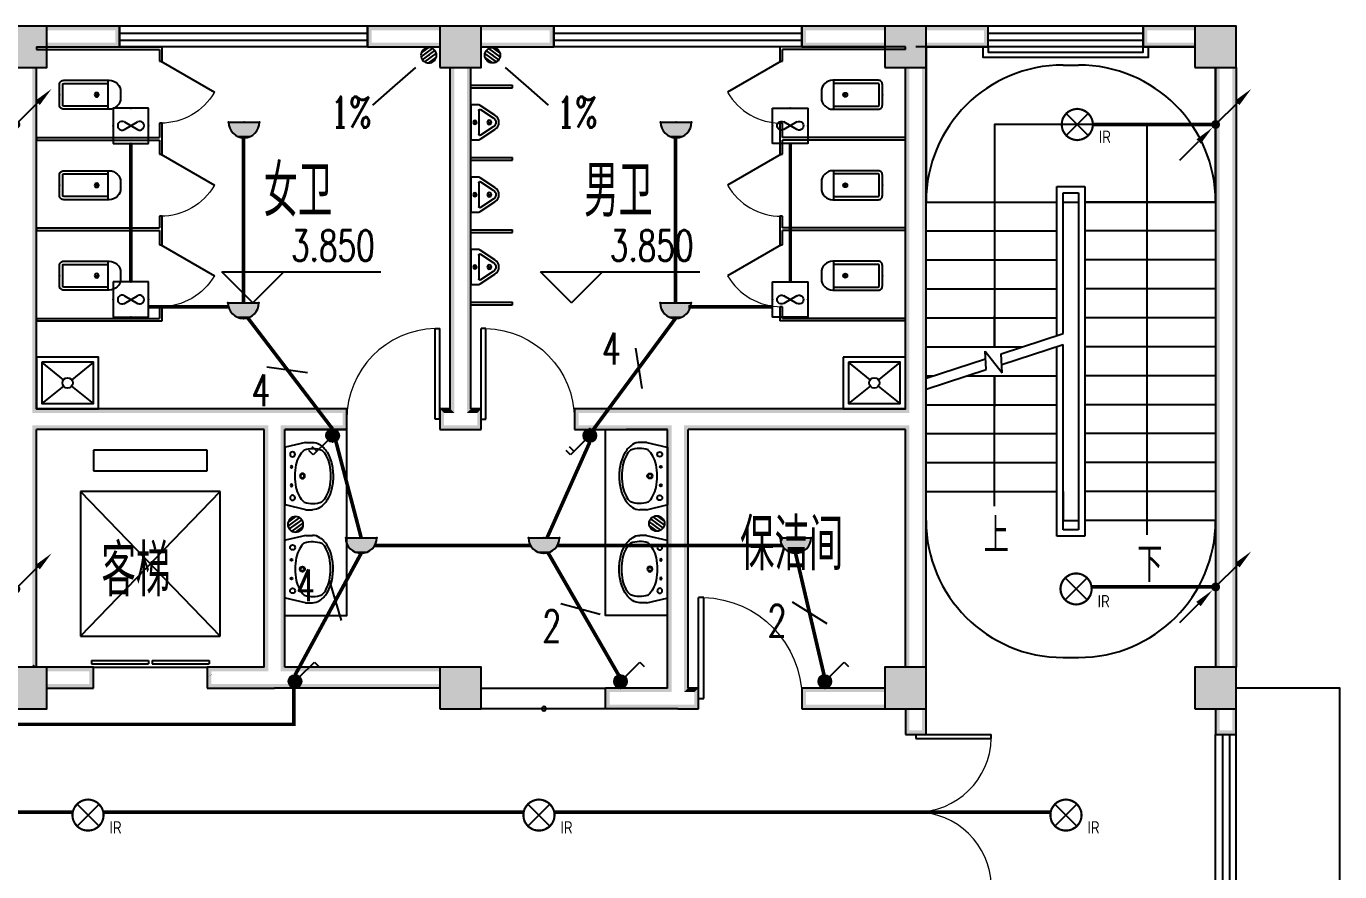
# Model space of a CAD drawing. Extents: x 6250600 to 6678662, y -692028 to -290561.
# Drawn here: x 6289912 to 6302612, y -443905 to -435728 of the extents above; entities that cross this region are included whole.
import ezdxf
from ezdxf.enums import TextEntityAlignment as Align

# ---------------------------------------------------------------- set-up
doc = ezdxf.new("R2010")
doc.units = 0
doc.header["$LTSCALE"] = 1000
doc.header["$MEASUREMENT"] = 0
doc.layers.get('0').update_dxf_attribs({"linetype": 'CONTINUOUS'})
for name, color, linetype in [('DIM-照明', 3, 'CONTINUOUS'), ('EQUIP-动力', 3, 'CONTINUOUS'), ('EQUIP-照明', 3, 'CONTINUOUS'), ('LWIRE', 4, 'CONTINUOUS'), ('PUB_HATCH', 8, 'CONTINUOUS'), ('TEL_TEXT', 7, 'CONTINUOUS'), ('WIRE-照明', 1, 'CONTINUOUS'), ('建筑底图', 251, 'CONTINUOUS'), ('排水', 221, 'CONTINUOUS')]:
    doc.layers.add(name, color=color, linetype=linetype)
doc.styles.add('_TCH_AXIS', font='COMPLEX', dxfattribs={"bigfont": 'GBCBIG'})
doc.styles.add('_TCH_DIM', font='SIMPLEX', dxfattribs={"bigfont": 'GBCBIG'})
doc.styles.add('_TEL_DIM', font='sceie.shx', dxfattribs={"width": 0.8, "height": 3.5, "bigfont": 'sceic.shx'})
doc.styles.add('schuco', font='sceie.shx', dxfattribs={"width": 0.7, "bigfont": 'sceic.shx'})
doc.styles.get("Standard").update_dxf_attribs({"font": 'GBENOR', "bigfont": 'GBCBIG'})

# ---------------------------------------------------------------- blocks, each defined once
blk = doc.blocks.new('$equip$00002530')
for p, q in [((-0.354, 0.354), (0.354, -0.354)), ((0.354, 0.354), (-0.354, -0.354))]:
    blk.add_line(p, q)
at = {"const_width": 0.0667}
blk.add_lwpolyline([(0, 0.5, -1), (0, -0.5, -1), (0, 0.5, -2.479085)], format="xyb", dxfattribs=at)
blk.add_circle((0, 0), 0.5)
for p in [(0, 0.5), (-0.5, 0), (0.5, 0), (0, -0.5)]:
    blk.add_point(p)
at = {"color": 7, "style": '_TEL_DIM', "flags": 1}
blk.add_attdef('A', text='', height=0.00002, dxfattribs=at).set_placement((0, 0), align=Align.MIDDLE_CENTER)
at = {"color": 7, "style": '_TEL_DIM'}
blk.add_attdef('$TEXT$', text='', height=0.4, dxfattribs=at).set_placement((0.887, -0.396), align=Align.MIDDLE_CENTER)
blk = doc.blocks.new('$equip$00001168')
blk.add_line((-0.5, 0), (0.5, 0))
blk.add_arc((0, 0), 0.5, 180, 0)
for p in [(-0.5, 0), (0, 0), (0.5, 0), (0, -0.5)]:
    blk.add_point(p)
for points in [[(0.433, -0.25), (-0.433, -0.25), (0.5, 0), (-0.5, 0)], [(0.25, -0.433), (-0.25, -0.433), (0.433, -0.25), (-0.433, -0.25)], [(0, -0.5), (0, -0.5), (0.25, -0.433), (-0.25, -0.433)]]:
    blk.add_solid(points)
at = {"flags": 9}
blk.add_attdef('A', (0, 0), '', height=0.00002, dxfattribs=at)
blk = doc.blocks.new('$equip$00001962')
for p, q in [((0.147, 0.356), (0.625, 0.833)), ((0.625, 0.833), (0.766, 0.692))]:
    blk.add_line(p, q)
blk.add_circle((0, 0.208), 0.208)
for p in [(-0.208, 0.208), (0, 0.417), (0, 0), (0.208, 0.208)]:
    blk.add_point(p)
for points in [[(-0.18, 0.313), (0.18, 0.313), (-0.208, 0.208), (0.208, 0.208)], [(-0.18, 0.104), (0.18, 0.104), (-0.208, 0.208), (0.208, 0.208)], [(-0.104, 0.389), (0.104, 0.389), (-0.18, 0.313), (0.18, 0.313)], [(-0.104, 0.028), (0.104, 0.028), (-0.18, 0.104), (0.18, 0.104)], [(0, 0.417), (0, 0.417), (-0.104, 0.389), (0.104, 0.389)], [(0, 0), (0, 0), (-0.104, 0.028), (0.104, 0.028)]]:
    blk.add_solid(points)
at = {"layer": 'TEL_TEXT', "style": '_TEL_DIM', "flags": 1}
blk.add_attdef('A', text='', height=0.00002, dxfattribs=at).set_placement((0, 0), align=Align.MIDDLE_CENTER)
blk = doc.blocks.new('$equip$00001963')
for p, q in [((0.147, 0.356), (0.625, 0.833)), ((0.512, 0.72), (0.653, 0.579)), ((0.625, 0.833), (0.766, 0.692))]:
    blk.add_line(p, q)
blk.add_circle((0, 0.208), 0.208)
for p in [(-0.208, 0.208), (0, 0.417), (0, 0), (0.208, 0.208)]:
    blk.add_point(p)
for points in [[(-0.18, 0.313), (0.18, 0.313), (-0.208, 0.208), (0.208, 0.208)], [(-0.18, 0.104), (0.18, 0.104), (-0.208, 0.208), (0.208, 0.208)], [(-0.104, 0.389), (0.104, 0.389), (-0.18, 0.313), (0.18, 0.313)], [(-0.104, 0.028), (0.104, 0.028), (-0.18, 0.104), (0.18, 0.104)], [(0, 0.417), (0, 0.417), (-0.104, 0.389), (0.104, 0.389)], [(0, 0), (0, 0), (-0.104, 0.028), (0.104, 0.028)]]:
    blk.add_solid(points)
at = {"layer": 'TEL_TEXT', "style": '_TEL_DIM', "flags": 1}
blk.add_attdef('A', text='', height=0.00002, dxfattribs=at).set_placement((0, 0), align=Align.MIDDLE_CENTER)
blk = doc.blocks.new('$TelecSys$00000081')
for p, q in [((0.104, 0.104), (0.104, 0.104)), ((-0.104, -0.104), (-0.104, -0.104)), ((-1.15, -1.15), (-0.55, -0.55))]:
    blk.add_line(p, q)
at = {"const_width": 0.142}
blk.add_lwpolyline([(0.071, 0, 1), (-0.071, 0, 1)], format="xyb", close=True, dxfattribs=at)
blk.add_solid([(-0.62, -0.48), (-0.48, -0.62), (-0.1, -0.1)])
at = {"width": 0.8, "flags": 9}
blk.add_attdef('A', (0, 0), '', height=0.00002, rotation=180, dxfattribs=at)
blk = doc.blocks.new('$TELECSYS$00000095')
blk.add_line((0.4, 0.4), (-0.4, -0.4))
at = {"width": 0.8}
blk.add_attdef('N', text='', height=1, dxfattribs=at).set_placement((-0.017, 1.056), align=Align.MIDDLE)
blk = doc.blocks.new('$TelecSys$00000152')
blk.add_blockref('$TELECSYS$00000095', (0, 0))
at = {"style": '_TEL_DIM', "width": 0.7}
blk.add_attdef('N', text='', height=0.875, dxfattribs=at).set_placement((-0.015, 0.924), align=Align.MIDDLE)
blk = doc.blocks.new('$TelecSys$00000079')
for p, q in [((0.7, 0.7), (0, 0)), ((0.104, 0.104), (0.104, 0.104)), ((-0.104, -0.104), (-0.104, -0.104))]:
    blk.add_line(p, q)
at = {"const_width": 0.142}
blk.add_lwpolyline([(-0.071, 0, 1), (0.071, 0, 1)], format="xyb", close=True, dxfattribs=at)
blk.add_solid([(0.63, 0.77), (0.77, 0.63), (1.15, 1.15)])
at = {"width": 0.8, "flags": 9}
blk.add_attdef('A', (0, 0), '', height=0.00002, dxfattribs=at)
blk = doc.blocks.new('_LV12')
for p, q in [((-250, -50), (-39, -219)), ((39, -219), (250, -50)), ((-250, -450), (-39, -281)), ((39, -281), (250, -450))]:
    blk.add_line(p, q)
for points in [[(300, -500), (300, 0), (-300, 0), (-300, -500)], [(250, -450), (250, -50), (-250, -50), (-250, -450)]]:
    blk.add_lwpolyline(points, close=True)
blk.add_circle((0, -250), 50)
blk = doc.blocks.new('$plan$00000344')
for p, q in [((-280, -10), (-280, 0)), ((280, 0), (280, -10)), ((-251, -189), (-251, -186)), ((-248, -183), (-250, -185))]:
    blk.add_line(p, q)
for points in [[(-280, 0), (280, 0)], [(-326, -200), (-280, -5)], [(326, -204), (280, -5)]]:
    blk.add_lwpolyline(points)
for points in [[(253, -188, 0.098208), (193, -141, 0.066287), (110, -111, 0.052428), (0, -100, 0.052428), (-110, -111, 0.066287), (-193, -141, 0.093876), (-251, -186, 0.171377)], [(-326, -200, 0.008223), (-326, -204, 0.149285)], [(-326, -266, 0.149285), (-304, -337, 0.107079), (-231, -408, 0.075625), (-131, -450, 0.062436), (-1, -467, 0.062436), (130, -452, 0.075625), (230, -410, 0.107079), (304, -339, 0.149285), (326, -268, 0.005205), (326, -266, 0.086596)], [(-250, -358, 0.091341), (-193, -401, 0.066287), (-110, -431, 0.052428), (0, -442, 0.052428), (110, -431, 0.066287), (193, -401, 0.091756), (250, -358, 0.171377)]]:
    blk.add_lwpolyline(points, format="xyb")
at = {"flags": 128}
for points in [[(-326, -204), (-326, -268)], [(326, -204), (326, -268)]]:
    blk.add_lwpolyline(points, dxfattribs=at)
for points in [[(-253, -188, 0.172546), (-250, -358, 0.726395)], [(253, -188, -0.172546), (250, -358, -0.726395)]]:
    blk.add_lwpolyline(points, format="xyb", dxfattribs=at)
for centre, radius in [((-210, -75), 24), ((-210, -75), 24), ((-210, -75), 24), ((-90, -65), 10), ((90, -65), 10), ((210, -75), 24), ((0, -170), 25)]:
    blk.add_circle(centre, radius)
at = {"lineweight": 13}
blk.add_circle((0, -170), 15, dxfattribs=at)
blk.add_arc((-250, -186), 1, 131.3224, 180)
blk = doc.blocks.new('$lvtry$00000171')
at = {"layer": '排水'}
for p, q in [((-74, 11), (-11, 74)), ((-70, -27), (27, 70)), ((-53, -53), (53, 53)), ((-27, -70), (70, 27)), ((11, -74), (74, -11))]:
    blk.add_line(p, q, dxfattribs=at)
blk.add_circle((0, 0), 75, dxfattribs=at)
blk.add_point((0, 0), dxfattribs=at)
blk = doc.blocks.new('$lvtry$00000200')
at = {"color": 0}
for p, q in [((-110, -40), (-110, -470)), ((100, -30), (-100, -30)), ((110, -470), (110, -40))]:
    blk.add_line(p, q, dxfattribs=at)
blk.add_lwpolyline([(100, 0), (-100, 0, 0.414214), (-140, -40), (-140, -480, 0.414214), (-30, -590), (30, -590, 0.414214), (140, -480), (140, -40, 0.414214)], format="xyb", close=True, dxfattribs=at)
blk.add_lwpolyline([(140, -470), (-140, -470)], dxfattribs=at)
blk.add_circle((0, -359), 20, dxfattribs=at)
for centre, start, end in [((-100, -40), 90, 180), ((100, -40), 0, 90)]:
    blk.add_arc(centre, 10, start, end, dxfattribs=at)
for p in [(0, 0), (0, -359)]:
    blk.add_point(p, dxfattribs=at)
blk = doc.blocks.new('$TCHSYS$APDOOR2D')
blk.add_line((0.5, 0), (0, 0.866))
at = {"lineweight": 13}
blk.add_arc((0.5, 0), 1, 120, 180, dxfattribs=at)
blk = doc.blocks.new('$lvtry$00000221')
at = {"color": 0}
for p, q in [((-124, -91), (-43, -216)), ((-116, -76), (116, -76)), ((43, -216), (124, -91))]:
    blk.add_line(p, q, dxfattribs=at)
blk.add_lwpolyline([(69, -231, -0.57735), (-69, -231), (-162, -88, -0.145378), (-170, -61), (-170, 0), (170, 0), (170, -61, -0.145378), (162, -88)], format="xyb", close=True, dxfattribs=at)
for centre, radius in [((0, -38), 17.7), ((0, -177), 20)]:
    blk.add_circle(centre, radius, dxfattribs=at)
for centre, radius, start, end in [((-116, -86), 10, 90, 213.0863), ((116, -86), 10, 326.9137, 90), ((0, -191), 50, 210, 330)]:
    blk.add_arc(centre, radius, start, end, dxfattribs=at)
for p in [(0, -38), (0, -177)]:
    blk.add_point(p, dxfattribs=at)
blk = doc.blocks.new('$DorLib2D$00000002')
for p, q in [((-0.5, 0), (-0.5, 0.4875)), ((-0.475, 0.4875), (-0.5, 0.4875)), ((-0.475, 0), (-0.475, 0.4875)), ((0.475, 0), (0.475, 0.4875)), ((0.475, 0.4875), (0.5, 0.4875)), ((0.5, 0), (0.5, 0.4875)), ((-0.5, 0), (-0.475, 0)), ((0.5, 0), (0.475, 0))]:
    blk.add_line(p, q)
at = {"lineweight": 13}
for centre, start, end in [((-0.4875, 0), 0, 88.53072), ((0.4875, 0), 91.46928, 180)]:
    blk.add_arc(centre, 0.4875, start, end, dxfattribs=at)
blk = doc.blocks.new('_FZH')
blk.add_lwpolyline([(-0.5, -0.5), (0.5, -0.5), (0.5, 0.5), (-0.5, 0.5)], close=True)
at = {"layer": 'PUB_HATCH'}
blk.add_solid([(-0.5, -0.5), (0.5, -0.5), (-0.5, 0.5), (0.5, 0.5)], dxfattribs=at)
blk = doc.blocks.new('$DorLib2D$00000001')
for p, q in [((0.45, 0.975), (0.5, 0.975)), ((0.45, 0), (0.45, 0.975)), ((0.5, 0), (0.5, 0.975)), ((0.5, 0), (0.45, 0))]:
    blk.add_line(p, q)
at = {"lineweight": 13}
blk.add_arc((0.475, 0), 0.975, 91.4693, 180, dxfattribs=at)
blk = doc.blocks.new('$WINLIB2D$00000001')
at = {"color": 0}
for points in [[(-0.5, 0.5), (-0.5, -0.5)], [(-0.5, 0.5), (0.5, 0.5)], [(0.5, -0.5), (0.5, 0.5)], [(0.5, 0.1667), (-0.5, 0.1667)], [(0.5, -0.1667), (-0.5, -0.1667)], [(-0.5, -0.5), (0.5, -0.5)]]:
    blk.add_lwpolyline(points, dxfattribs=at)
blk = doc.blocks.new('$TCHSYS$WIN2D')
for p, q in [((-0.5, 0.5), (0.5, 0.5)), ((-0.5, 0.5), (-0.5, -0.5)), ((0.5, 0.5), (0.5, -0.5)), ((0.5, 0.1667), (-0.5, 0.1667)), ((0.5, -0.1667), (-0.5, -0.1667)), ((-0.5, -0.5), (0.5, -0.5))]:
    blk.add_line(p, q)
blk = doc.blocks.new('$TCHSYS$LDOR22D')
for p, q in [((-0.517, 0.833), (-0.017, 0.833)), ((-0.517, 0.833), (-0.517, 0.667)), ((-0.017, 0.833), (-0.017, 0.667)), ((0.017, 0.833), (0.017, 0.667)), ((0.017, 0.833), (0.517, 0.833)), ((0.517, 0.833), (0.517, 0.667)), ((-0.517, 0.667), (-0.017, 0.667)), ((0.017, 0.667), (0.517, 0.667)), ((-0.5, 0.5), (0.5, 0.5))]:
    blk.add_line(p, q)
blk = doc.blocks.new('$equip$00002853')
for p, q in [((-0.667, 0.667), (-0.667, -0.667)), ((0.667, 0.667), (-0.667, 0.667)), ((0.667, -0.667), (0.667, 0.667)), ((-0.25, 0.144), (0.25, -0.144)), ((-0.25, -0.144), (0.25, 0.144)), ((-0.667, -0.667), (0.667, -0.667))]:
    blk.add_line(p, q)
at = {"const_width": 0.04}
blk.add_lwpolyline([(-0.667, 0.667), (-0.667, -0.667), (0.667, -0.667), (0.667, 0.667), (-0.667, 0.667), (-0.667, -0.597)], dxfattribs=at)
for centre, start, end in [((-0.333, 0), 60, 300), ((0.333, 0), 240, 120)]:
    blk.add_arc(centre, 0.167, start, end)
for p in [(0, 0.667), (-0.667, 0), (0.667, 0), (0, -0.667)]:
    blk.add_point(p)
at = {"color": 7, "style": '_TEL_DIM', "flags": 1}
for tag in ['A', 'REMARK']:
    blk.add_attdef(tag, text='', height=0.00002, dxfattribs=at).set_placement((0, 0), align=Align.MIDDLE_CENTER)

msp = doc.modelspace()

# ---------------------------------------------------------------- hatches: boundary and pattern name
at = {"layer": '建筑底图'}
for points in [[(6290111.8, -435728.5), (6289711.8, -435728.5), (6289751.8, -435768.5), (6290071.8, -435768.5)], [(6290111.8, -436128.5), (6290111.8, -435728.5), (6290071.8, -435768.5), (6290071.8, -436088.5)], [(6290111.8, -435728.5), (6290111.8, -435768.5), (6290771.8, -435768.5), (6290811.8, -435728.5)], [(6290811.8, -435928.5), (6290811.8, -435728.5), (6290771.8, -435768.5), (6290771.8, -435888.5)], [(6293911.8, -435768.5), (6293911.8, -435728.5), (6293211.8, -435728.5), (6293251.8, -435768.5)], [(6293211.8, -435728.5), (6293211.8, -435928.5), (6293251.8, -435888.5), (6293251.8, -435768.5)], [(6294311.8, -435728.5), (6293911.8, -435728.5), (6293951.8, -435768.5), (6294271.8, -435768.5)], [(6293911.8, -435728.5), (6293911.8, -436128.5), (6293951.8, -436088.5), (6293951.8, -435768.5)], [(6294311.8, -436128.5), (6294311.8, -435728.5), (6294271.8, -435768.5), (6294271.8, -436088.5)], [(6294311.8, -435728.5), (6294311.8, -435768.5), (6294971.8, -435768.5), (6295011.8, -435728.5)], [(6295011.8, -435928.5), (6295011.8, -435728.5), (6294971.8, -435768.5), (6294971.8, -435888.5)], [(6298211.8, -435768.5), (6298211.8, -435728.5), (6297411.8, -435728.5), (6297451.8, -435768.5)], [(6297411.8, -435728.5), (6297411.8, -435928.5), (6297451.8, -435888.5), (6297451.8, -435768.5)], [(6298611.8, -435728.5), (6298211.8, -435728.5), (6298251.8, -435768.5), (6298571.8, -435768.5)], [(6298211.8, -435728.5), (6298211.8, -436128.5), (6298251.8, -436088.5), (6298251.8, -435768.5)], [(6298611.8, -436128.5), (6298611.8, -435728.5), (6298571.8, -435768.5), (6298571.8, -436088.5)], [(6298611.8, -435728.5), (6298611.8, -435768.5), (6299171.8, -435768.5), (6299211.8, -435728.5)], [(6299211.8, -435928.5), (6299211.8, -435728.5), (6299171.8, -435768.5), (6299171.8, -435888.5)], [(6301211.8, -435768.5), (6301211.8, -435728.5), (6300711.8, -435728.5), (6300751.8, -435768.5)], [(6300711.8, -435728.5), (6300711.8, -435928.5), (6300751.8, -435888.5), (6300751.8, -435768.5)], [(6301611.8, -435728.5), (6301211.8, -435728.5), (6301251.8, -435768.5), (6301571.8, -435768.5)], [(6301211.8, -435728.5), (6301211.8, -436128.5), (6301251.8, -436088.5), (6301251.8, -435768.5)], [(6301611.8, -436128.5), (6301611.8, -435728.5), (6301571.8, -435768.5), (6301571.8, -436088.5)], [(6290111.8, -435888.5), (6290111.8, -435928.5), (6290811.8, -435928.5), (6290771.8, -435888.5)], [(6293911.8, -435928.5), (6293911.8, -435888.5), (6293251.8, -435888.5), (6293211.8, -435928.5)], [(6294311.8, -435888.5), (6294311.8, -435928.5), (6295011.8, -435928.5), (6294971.8, -435888.5)], [(6298211.8, -435928.5), (6298211.8, -435888.5), (6297451.8, -435888.5), (6297411.8, -435928.5)], [(6298611.8, -435888.5), (6298611.8, -435928.5), (6299211.8, -435928.5), (6299171.8, -435888.5)], [(6301211.8, -435928.5), (6301211.8, -435888.5), (6300751.8, -435888.5), (6300711.8, -435928.5)], [(6289711.8, -436128.5), (6290111.8, -436128.5), (6290071.8, -436088.5), (6289751.8, -436088.5)], [(6293911.8, -436128.5), (6294311.8, -436128.5), (6294271.8, -436088.5), (6293951.8, -436088.5)], [(6298211.8, -436128.5), (6298611.8, -436128.5), (6298571.8, -436088.5), (6298251.8, -436088.5)], [(6301211.8, -436128.5), (6301611.8, -436128.5), (6301571.8, -436088.5), (6301251.8, -436088.5)], [(6290011.8, -436128.5), (6289971.8, -436128.5), (6289971.8, -439468.5), (6290011.8, -439428.5)], [(6294051.8, -436128.5), (6294011.8, -436128.5), (6294011.8, -439428.5), (6294051.8, -439468.5)], [(6294211.8, -436128.5), (6294171.8, -436128.5), (6294171.8, -439468.5), (6294211.8, -439428.5)], [(6298451.8, -436128.5), (6298411.8, -436128.5), (6298411.8, -439428.5), (6298451.8, -439468.5)], [(6298611.8, -436128.5), (6298571.8, -436128.5), (6298571.8, -439528.5), (6298611.8, -439528.5)], [(6301411.8, -441928.5), (6301451.8, -441928.5), (6301451.8, -436128.5), (6301411.8, -436128.5)], [(6301571.8, -441928.5), (6301611.8, -441928.5), (6301611.8, -436128.5), (6301571.8, -436128.5)], [(6292011.8, -439428.5), (6290011.8, -439428.5), (6289971.8, -439468.5), (6292011.8, -439468.5)], [(6292311.8, -439428.5), (6292011.8, -439428.5), (6292011.8, -439468.5), (6292311.8, -439468.5)], [(6293011.8, -439428.5), (6292311.8, -439428.5), (6292311.8, -439468.5), (6292971.8, -439468.5)], [(6293011.8, -439628.5), (6293011.8, -439428.5), (6292971.8, -439468.5), (6292971.8, -439588.5)], [(6294011.8, -439428.5), (6293911.8, -439428.5), (6293951.8, -439468.5), (6294051.8, -439468.5)], [(6293911.8, -439428.5), (6293911.8, -439628.5), (6293951.8, -439588.5), (6293951.8, -439468.5)], [(6294311.8, -439428.5), (6294211.8, -439428.5), (6294171.8, -439468.5), (6294271.8, -439468.5)], [(6294311.8, -439628.5), (6294311.8, -439428.5), (6294271.8, -439468.5), (6294271.8, -439588.5)], [(6295711.8, -439428.5), (6295211.8, -439428.5), (6295251.8, -439468.5), (6295711.8, -439468.5)], [(6295211.8, -439428.5), (6295211.8, -439628.5), (6295251.8, -439588.5), (6295251.8, -439468.5)], [(6296211.8, -439428.5), (6295711.8, -439428.5), (6295711.8, -439468.5), (6296211.8, -439468.5)], [(6298411.8, -439428.5), (6296211.8, -439428.5), (6296211.8, -439468.5), (6298451.8, -439468.5)], [(6298571.8, -441928.5), (6298611.8, -441928.5), (6298611.8, -439528.5), (6298571.8, -439528.5)], [(6292011.8, -439628.5), (6290011.8, -439628.5), (6289971.8, -439588.5), (6292011.8, -439588.5)], [(6289971.8, -441928.5), (6290011.8, -441928.5), (6290011.8, -439628.5), (6289971.8, -439588.5)], [(6292211.8, -439628.5), (6292011.8, -439628.5), (6292011.8, -439588.5), (6292251.8, -439588.5)], [(6292211.8, -441928.5), (6292211.8, -439628.5), (6292251.8, -439588.5), (6292251.8, -441968.5)], [(6292411.8, -441928.5), (6292411.8, -439628.5), (6292371.8, -439588.5), (6292371.8, -441968.5)], [(6292411.8, -439628.5), (6293011.8, -439628.5), (6292971.8, -439588.5), (6292371.8, -439588.5)], [(6293911.8, -439628.5), (6294111.8, -439628.5), (6294111.8, -439588.5), (6293951.8, -439588.5)], [(6294111.8, -439628.5), (6294311.8, -439628.5), (6294271.8, -439588.5), (6294111.8, -439588.5)], [(6295211.8, -439628.5), (6295711.8, -439628.5), (6295711.8, -439588.5), (6295251.8, -439588.5)], [(6296111.8, -439628.5), (6295711.8, -439628.5), (6295711.8, -439588.5), (6296151.8, -439588.5)], [(6296111.8, -442128.5), (6296111.8, -439628.5), (6296151.8, -439588.5), (6296151.8, -442168.5)], [(6296311.8, -442128.5), (6296311.8, -439628.5), (6296271.8, -439588.5), (6296271.8, -442168.5)], [(6298411.8, -439628.5), (6296311.8, -439628.5), (6296271.8, -439588.5), (6298451.8, -439588.5)], [(6298411.8, -441928.5), (6298451.8, -441928.5), (6298451.8, -439588.5), (6298411.8, -439628.5)], [(6290111.8, -441928.5), (6289711.8, -441928.5), (6289751.8, -441968.5), (6290071.8, -441968.5)], [(6289955.2, -441928.5), (6290011.8, -441928.5), (6289983.5, -441900.2)], [(6290111.8, -442328.5), (6290111.8, -441928.5), (6290071.8, -441968.5), (6290071.8, -442288.5)], [(6290111.8, -441928.5), (6290111.8, -441968.5), (6290521.8, -441968.5), (6290561.8, -441928.5)], [(6290561.8, -442128.5), (6290561.8, -441928.5), (6290521.8, -441968.5), (6290521.8, -442088.5)], [(6292211.8, -441928.5), (6291661.8, -441928.5), (6291701.8, -441968.5), (6292251.8, -441968.5)], [(6291661.8, -441928.5), (6291661.8, -442128.5), (6291701.8, -442088.5), (6291701.8, -441968.5)], [(6293911.8, -441968.5), (6293911.8, -441928.5), (6292411.8, -441928.5), (6292371.8, -441968.5)], [(6294311.8, -441928.5), (6293911.8, -441928.5), (6293951.8, -441968.5), (6294271.8, -441968.5)], [(6293911.8, -441928.5), (6293911.8, -442328.5), (6293951.8, -442288.5), (6293951.8, -441968.5)], [(6294311.8, -442328.5), (6294311.8, -441928.5), (6294271.8, -441968.5), (6294271.8, -442288.5)], [(6298611.8, -441928.5), (6298211.8, -441928.5), (6298251.8, -441968.5), (6298571.8, -441968.5)], [(6298211.8, -441928.5), (6298211.8, -442328.5), (6298251.8, -442288.5), (6298251.8, -441968.5)], [(6298611.8, -442328.5), (6298611.8, -441928.5), (6298571.8, -441968.5), (6298571.8, -442288.5)], [(6301611.8, -441928.5), (6301211.8, -441928.5), (6301251.8, -441968.5), (6301571.8, -441968.5)], [(6301211.8, -441928.5), (6301211.8, -442328.5), (6301251.8, -442288.5), (6301251.8, -441968.5)], [(6301611.8, -442328.5), (6301611.8, -441928.5), (6301571.8, -441968.5), (6301571.8, -442288.5)], [(6290111.8, -442088.5), (6290111.8, -442128.5), (6290561.8, -442128.5), (6290521.8, -442088.5)], [(6291661.8, -442128.5), (6292311.8, -442128.5), (6292311.8, -442088.5), (6291701.8, -442088.5)], [(6293911.8, -442128.5), (6293911.8, -442088.5), (6292311.8, -442088.5), (6292311.8, -442128.5)], [(6296111.8, -442128.5), (6295511.8, -442128.5), (6295511.8, -442168.5), (6296151.8, -442168.5)], [(6295511.8, -442328.5), (6295511.8, -442128.5), (6295551.8, -442128.5), (6295551.8, -442328.5)], [(6296411.8, -442128.5), (6296311.8, -442128.5), (6296271.8, -442168.5), (6296371.8, -442168.5)], [(6296411.8, -442328.5), (6296411.8, -442128.5), (6296371.8, -442168.5), (6296371.8, -442288.5)], [(6298211.8, -442168.5), (6298211.8, -442128.5), (6297411.8, -442128.5), (6297451.8, -442168.5)], [(6297411.8, -442128.5), (6297411.8, -442328.5), (6297451.8, -442288.5), (6297451.8, -442168.5)], [(6289711.8, -442328.5), (6290111.8, -442328.5), (6290071.8, -442288.5), (6289751.8, -442288.5)], [(6293911.8, -442328.5), (6294311.8, -442328.5), (6294271.8, -442288.5), (6293951.8, -442288.5)], [(6296211.8, -442328.5), (6295511.8, -442328.5), (6295511.8, -442288.5), (6296211.8, -442288.5)], [(6296211.8, -442328.5), (6296411.8, -442328.5), (6296371.8, -442288.5), (6296211.8, -442288.5)], [(6298211.8, -442328.5), (6298211.8, -442288.5), (6297451.8, -442288.5), (6297411.8, -442328.5)], [(6298211.8, -442328.5), (6298611.8, -442328.5), (6298571.8, -442288.5), (6298251.8, -442288.5)], [(6298451.8, -442328.5), (6298411.8, -442328.5), (6298411.8, -442578.5), (6298451.8, -442538.5)], [(6298611.8, -442328.5), (6298571.8, -442328.5), (6298571.8, -442538.5), (6298611.8, -442578.5)], [(6301211.8, -442328.5), (6301611.8, -442328.5), (6301571.8, -442288.5), (6301251.8, -442288.5)], [(6301451.8, -442328.5), (6301411.8, -442328.5), (6301411.8, -442578.5), (6301451.8, -442538.5)], [(6301611.8, -442328.5), (6301571.8, -442328.5), (6301571.8, -442538.5), (6301611.8, -442578.5)], [(6298411.8, -442578.5), (6298611.8, -442578.5), (6298571.8, -442538.5), (6298451.8, -442538.5)], [(6301411.8, -442578.5), (6301611.8, -442578.5), (6301571.8, -442538.5), (6301451.8, -442538.5)]]:
    msp.add_hatch(color=256, dxfattribs=at).paths.add_polyline_path(points)

# ---------------------------------------------------------------- linework, layer by layer
at = {"layer": 'WIRE-照明', "color": 1, "const_width": 35}
for points in [[(6301411.8, -436678.5), (6300224, -436678.5)], [(6290924.2, -438201.4), (6290924.2, -436861)], [(6292011.8, -436803.5), (6292011.8, -438403.5)], [(6296189.7, -436803.5), (6296189.7, -438403.5)], [(6297299.4, -438201.4), (6297299.4, -436861)], [(6291866.6, -438441), (6291094.9, -438441)], [(6292052.6, -438547.8), (6292049.3, -438543.4)], [(6292873.4, -439623.5), (6292052.6, -438547.8)], [(6296312.1, -438441), (6297128.7, -438441)], [(6295392.5, -439631.9), (6296189.7, -438553.5)], [(6293150.2, -440675.3), (6292904.7, -439740.2)], [(6294947.7, -440675.3), (6295361.3, -439748.5)], [(6292510.4, -442003.5), (6293150.2, -440825.3)], [(6294786.6, -440750.3), (6293280.1, -440750.3)], [(6294956.7, -440819.9), (6294954, -440815.3)], [(6295640.4, -442005.7), (6294956.7, -440819.9)], [(6297220.4, -440750.3), (6295046.4, -440750.3)], [(6297625.8, -442003.9), (6297350.3, -440825.3)], [(6300211.7, -441151), (6301440.4, -441151)], [(6291691.6, -442007.6), (6291690.6, -442005.7)], [(6295641.5, -442007.6), (6295640.4, -442005.7)], [(6297633, -442034.7), (6297625.8, -442003.9)], [(6286301.8, -443328.5), (6290361.8, -443328.5)], [(6290661.8, -443328.5), (6294721.8, -443328.5)], [(6295021.8, -443328.5), (6299811.9, -443328.5)]]:
    msp.add_lwpolyline(points, dxfattribs=at)
at = {"layer": 'WIRE-照明', "const_width": 35}
msp.add_lwpolyline([(6284440.1, -440899.5), (6284440.1, -442479.7), (6292499.6, -442479.7), (6292499.6, -442127.6)], dxfattribs=at)
at = {"layer": '建筑底图'}
for p, q in [((6290811.8, -435728.5), (6290111.8, -435728.5)), ((6290811.8, -435928.5), (6290811.8, -435728.5)), ((6293911.8, -435728.5), (6293211.8, -435728.5)), ((6293211.8, -435728.5), (6293211.8, -435928.5)), ((6295011.8, -435728.5), (6294311.8, -435728.5)), ((6295011.8, -435928.5), (6295011.8, -435728.5)), ((6298211.8, -435728.5), (6297411.8, -435728.5)), ((6297411.8, -435728.5), (6297411.8, -435928.5)), ((6299211.8, -435728.5), (6298611.8, -435728.5)), ((6299211.8, -435928.5), (6299211.8, -435728.5)), ((6301211.8, -435728.5), (6300711.8, -435728.5)), ((6300711.8, -435728.5), (6300711.8, -435928.5)), ((6290011.8, -435928.5), (6290011.8, -435953.5)), ((6290011.8, -435928.5), (6291224.3, -435928.5)), ((6290011.8, -435953.5), (6291199.3, -435953.5)), ((6290111.8, -435928.5), (6290811.8, -435928.5)), ((6291199.3, -435953.5), (6291199.3, -436066)), ((6291224.3, -436066), (6291224.3, -435928.5)), ((6293211.8, -435928.5), (6293911.8, -435928.5)), ((6294311.8, -435928.5), (6295011.8, -435928.5)), ((6298411.8, -435928.5), (6297199.3, -435928.5)), ((6297199.3, -435928.5), (6297199.3, -436066)), ((6298411.8, -435953.5), (6297224.3, -435953.5)), ((6297224.3, -436066), (6297224.3, -435953.5)), ((6297411.8, -435928.5), (6298211.8, -435928.5)), ((6298411.8, -435953.5), (6298411.8, -435928.5)), ((6301211.8, -435928.5), (6298511.8, -435928.5)), ((6298611.8, -435928.5), (6299211.8, -435928.5)), ((6301211.8, -435928.5), (6298611.8, -435928.5)), ((6298611.8, -435928.5), (6298611.8, -437428.5)), ((6300711.8, -435928.5), (6301211.8, -435928.5)), ((6291199.3, -436066), (6291224.3, -436066)), ((6297199.3, -436066), (6297224.3, -436066)), ((6299936.8, -436103.4), (6300086.8, -436103.4)), ((6290011.8, -439428.5), (6290011.8, -436128.5)), ((6294011.8, -439428.5), (6294011.8, -436128.5)), ((6294211.8, -439428.5), (6294211.8, -436128.5)), ((6298411.8, -439428.5), (6298411.8, -436128.5)), ((6298611.8, -439528.5), (6298611.8, -436128.5)), ((6301411.8, -437328.5), (6301411.8, -436128.5)), ((6301411.8, -436128.5), (6301411.8, -441928.5)), ((6301411.8, -437428.5), (6301411.8, -436128.5)), ((6301611.8, -436128.5), (6301611.8, -441928.5)), ((6294011.8, -436322.8), (6294011.8, -436297.8)), ((6294211.8, -436297.8), (6294611.8, -436297.8)), ((6294211.8, -436322.8), (6294611.8, -436322.8)), ((6294611.8, -436322.8), (6294611.8, -436297.8)), ((6291199.3, -436666), (6291199.3, -436803.5)), ((6291224.3, -436666), (6291199.3, -436666)), ((6291224.3, -436816), (6291224.3, -436666)), ((6297199.3, -436666), (6297199.3, -436816)), ((6297224.3, -436666), (6297199.3, -436666)), ((6297224.3, -436803.5), (6297224.3, -436666)), ((6290011.8, -436803.5), (6290011.8, -436828.5)), ((6290011.8, -436803.5), (6291199.3, -436803.5)), ((6290011.8, -436828.5), (6291199.3, -436828.5)), ((6291199.3, -436828.5), (6291199.3, -436966)), ((6291224.3, -436966), (6291224.3, -436816)), ((6297199.3, -436816), (6297199.3, -436966)), ((6298411.8, -436803.5), (6297224.3, -436803.5)), ((6297224.3, -436966), (6297224.3, -436828.5)), ((6298411.8, -436828.5), (6297224.3, -436828.5)), ((6298411.8, -436828.5), (6298411.8, -436803.5)), ((6291199.3, -436966), (6291224.3, -436966)), ((6294011.8, -437022.3), (6294011.8, -436997.3)), ((6294211.8, -436997.3), (6294611.8, -436997.3)), ((6294611.8, -437022.3), (6294611.8, -436997.3)), ((6297199.3, -436966), (6297224.3, -436966)), ((6294211.8, -437022.3), (6294611.8, -437022.3)), ((6299876.8, -438719.5), (6299876.8, -437278.5)), ((6299876.8, -437278.5), (6300146.8, -437278.5)), ((6299936.8, -438700), (6299936.8, -437338.5)), ((6299936.8, -437338.5), (6300086.8, -437338.5)), ((6300086.8, -437338.5), (6300086.8, -440598.5)), ((6300146.8, -437278.5), (6300146.8, -440658.5)), ((6298611.8, -439131.8), (6298611.8, -437428.5)), ((6298611.8, -437428.5), (6299876.8, -437428.5)), ((6298611.8, -437428.5), (6299876.8, -437428.5)), ((6299936.8, -438700), (6299936.8, -437428.5)), ((6299936.8, -437428.5), (6300086.8, -437428.5)), ((6300086.8, -437428.5), (6300086.8, -440508.5)), ((6301411.8, -437428.5), (6300146.8, -437428.5)), ((6300146.8, -437428.5), (6301411.8, -437428.5)), ((6301411.8, -437428.5), (6301411.8, -440508.5)), ((6291199.3, -437566), (6291199.3, -437678.5)), ((6291224.3, -437566), (6291199.3, -437566)), ((6291224.3, -437691), (6291224.3, -437566)), ((6297199.3, -437566), (6297199.3, -437691)), ((6297224.3, -437566), (6297199.3, -437566)), ((6297224.3, -437678.5), (6297224.3, -437566)), ((6290011.8, -437678.5), (6290011.8, -437703.5)), ((6290011.8, -437678.5), (6291199.3, -437678.5)), ((6290011.8, -437703.5), (6291199.3, -437703.5)), ((6291199.3, -437703.5), (6291199.3, -437841)), ((6291224.3, -437841), (6291224.3, -437691)), ((6294011.8, -437721.8), (6294011.8, -437696.8)), ((6294211.8, -437696.8), (6294611.8, -437696.8)), ((6294211.8, -437721.8), (6294611.8, -437721.8)), ((6294611.8, -437721.8), (6294611.8, -437696.8)), ((6297199.3, -437691), (6297199.3, -437841)), ((6298411.8, -437678.5), (6297224.3, -437678.5)), ((6297224.3, -437841), (6297224.3, -437703.5)), ((6298411.8, -437703.5), (6297224.3, -437703.5)), ((6298411.8, -437703.5), (6298411.8, -437678.5)), ((6298611.8, -437708.5), (6299876.8, -437708.5)), ((6301411.8, -437708.5), (6300146.8, -437708.5)), ((6291199.3, -437841), (6291224.3, -437841)), ((6297199.3, -437841), (6297224.3, -437841)), ((6298611.8, -437988.5), (6299876.8, -437988.5)), ((6301411.8, -437988.5), (6300146.8, -437988.5)), ((6292101.3, -438403.7), (6291801.3, -438103.7)), ((6291801.3, -438103.7), (6293341.6, -438103.7)), ((6292101.3, -438403.7), (6292401.3, -438103.7)), ((6295183.3, -438403.7), (6294883.3, -438103.7)), ((6294883.3, -438103.7), (6296423.5, -438103.7)), ((6295183.3, -438403.7), (6295483.3, -438103.7)), ((6298611.8, -438268.5), (6299876.8, -438268.5)), ((6301411.8, -438268.5), (6300146.8, -438268.5)), ((6294011.8, -438421.3), (6294011.8, -438396.3)), ((6294211.8, -438396.3), (6294611.8, -438396.3)), ((6294611.8, -438421.3), (6294611.8, -438396.3)), ((6291199.3, -438441), (6291199.3, -438553.5)), ((6291224.3, -438441), (6291199.3, -438441)), ((6291224.3, -438578.5), (6291224.3, -438441)), ((6294211.8, -438421.3), (6294611.8, -438421.3)), ((6297199.3, -438441), (6297199.3, -438578.5)), ((6297224.3, -438441), (6297199.3, -438441)), ((6297224.3, -438553.5), (6297224.3, -438441)), ((6290011.8, -438553.5), (6290011.8, -438578.5)), ((6290011.8, -438553.5), (6291199.3, -438553.5)), ((6290011.8, -438578.5), (6291224.3, -438578.5)), ((6298411.8, -438578.5), (6297199.3, -438578.5)), ((6298411.8, -438553.5), (6297224.3, -438553.5)), ((6298411.8, -438578.5), (6298411.8, -438553.5)), ((6298611.8, -438548.5), (6299876.8, -438548.5)), ((6301411.8, -438548.5), (6300146.8, -438548.5)), ((6299338, -438895.1), (6299936.8, -438700)), ((6298611.8, -438828.5), (6299542.5, -438828.5)), ((6299191.6, -439048), (6299182.1, -438869.8)), ((6299182.1, -438869.8), (6299347.9, -439081.6)), ((6299347.9, -439081.6), (6299338, -438895.1)), ((6299343.5, -438998.5), (6299936.8, -438805.1)), ((6299865.2, -438828.5), (6299876.8, -438828.5)), ((6299876.8, -440658.5), (6299876.8, -438824.7)), ((6299936.8, -440228.5), (6299936.8, -438805.1)), ((6299936.8, -440598.5), (6299936.8, -438805.1)), ((6301411.8, -438828.5), (6300146.8, -438828.5)), ((6298611.8, -439131.8), (6299186.1, -438944.6)), ((6298611.8, -439237), (6299191.6, -439048)), ((6298611.8, -439108.5), (6298683.3, -439108.5)), ((6299006.1, -439108.5), (6299876.8, -439108.5)), ((6301411.8, -439108.5), (6300146.8, -439108.5)), ((6298611.8, -440228.5), (6298611.8, -439237)), ((6298611.8, -439388.5), (6299876.8, -439388.5)), ((6301411.8, -439388.5), (6300146.8, -439388.5)), ((6292011.8, -439428.5), (6290011.8, -439428.5)), ((6292311.8, -439428.5), (6292011.8, -439428.5)), ((6293011.8, -439428.5), (6292311.8, -439428.5)), ((6293011.8, -439628.5), (6293011.8, -439428.5)), ((6294011.8, -439428.5), (6293911.8, -439428.5)), ((6293911.8, -439428.5), (6293911.8, -439628.5)), ((6294311.8, -439428.5), (6294211.8, -439428.5)), ((6294311.8, -439628.5), (6294311.8, -439428.5)), ((6295711.8, -439428.5), (6295211.8, -439428.5)), ((6295211.8, -439428.5), (6295211.8, -439628.5)), ((6296211.8, -439428.5), (6295711.8, -439428.5)), ((6298411.8, -439428.5), (6296211.8, -439428.5)), ((6298611.8, -441928.5), (6298611.8, -439528.5)), ((6292011.8, -439628.5), (6290011.8, -439628.5)), ((6290011.8, -441928.5), (6290011.8, -439628.5)), ((6292211.8, -439628.5), (6292011.8, -439628.5)), ((6292211.8, -441928.5), (6292211.8, -439628.5)), ((6292411.8, -441928.5), (6292411.8, -439628.5)), ((6292411.8, -439628.5), (6293011.8, -439628.5)), ((6293911.8, -439628.5), (6294111.8, -439628.5)), ((6294111.8, -439628.5), (6294311.8, -439628.5)), ((6295211.8, -439628.5), (6295711.8, -439628.5)), ((6296111.8, -439628.5), (6295711.8, -439628.5)), ((6296111.8, -442128.5), (6296111.8, -439628.5)), ((6296311.8, -442128.5), (6296311.8, -439628.5)), ((6298411.8, -439628.5), (6296311.8, -439628.5)), ((6298411.8, -441928.5), (6298411.8, -439628.5)), ((6298611.8, -439668.5), (6299876.8, -439668.5)), ((6301411.8, -439668.5), (6300146.8, -439668.5)), ((6291661.8, -439828.5), (6290561.8, -439828.5)), ((6290561.8, -439828.5), (6290561.8, -440028.5)), ((6291661.8, -440028.5), (6291661.8, -439828.5)), ((6290561.8, -440028.5), (6291661.8, -440028.5)), ((6298611.8, -439948.5), (6299876.8, -439948.5)), ((6301411.8, -439948.5), (6300146.8, -439948.5)), ((6290436.8, -441628.5), (6291786.8, -440228.5)), ((6290436.8, -440228.5), (6291786.8, -441628.5)), ((6291786.8, -440228.5), (6290436.8, -440228.5)), ((6290436.8, -440228.5), (6290436.8, -441628.5)), ((6291786.8, -441628.5), (6291786.8, -440228.5)), ((6298611.8, -440228.5), (6299876.8, -440228.5)), ((6299936.8, -440228.5), (6299936.8, -440508.5)), ((6301411.8, -440228.5), (6300146.8, -440228.5)), ((6299936.8, -440508.5), (6300086.8, -440508.5)), ((6301411.8, -440508.5), (6300146.8, -440508.5)), ((6300146.8, -440658.5), (6299876.8, -440658.5)), ((6300086.8, -440598.5), (6299936.8, -440598.5)), ((6290436.8, -441628.5), (6291786.8, -441628.5)), ((6290561.8, -441928.5), (6290111.8, -441928.5)), ((6290561.8, -442128.5), (6290561.8, -441928.5)), ((6292211.8, -441928.5), (6291661.8, -441928.5)), ((6291661.8, -441928.5), (6291661.8, -442128.5)), ((6293911.8, -441928.5), (6292411.8, -441928.5)), ((6299936.8, -441833.5), (6300086.8, -441833.5)), ((6290111.8, -442128.5), (6290561.8, -442128.5)), ((6291661.8, -442128.5), (6292311.8, -442128.5)), ((6293911.8, -442128.5), (6292311.8, -442128.5)), ((6294311.8, -442128.5), (6295511.8, -442128.5)), ((6296111.8, -442128.5), (6295511.8, -442128.5)), ((6295511.8, -442328.5), (6295511.8, -442128.5)), ((6296411.8, -442128.5), (6296311.8, -442128.5)), ((6296411.8, -442328.5), (6296411.8, -442128.5)), ((6298211.8, -442128.5), (6297411.8, -442128.5)), ((6297411.8, -442128.5), (6297411.8, -442328.5)), ((6295511.8, -442328.5), (6294311.8, -442328.5)), ((6296211.8, -442328.5), (6295511.8, -442328.5)), ((6296211.8, -442328.5), (6296411.8, -442328.5)), ((6297411.8, -442328.5), (6298211.8, -442328.5)), ((6298411.8, -442328.5), (6298411.8, -442578.5)), ((6298611.8, -442578.5), (6298611.8, -442328.5)), ((6301411.8, -442328.5), (6301411.8, -442578.5)), ((6301611.8, -442578.5), (6301611.8, -442328.5)), ((6298411.8, -442578.5), (6298611.8, -442578.5)), ((6301411.8, -442578.5), (6301611.8, -442578.5))]:
    msp.add_line(p, q, dxfattribs=at)
for points in [[(6299161.8, -435928.5), (6299161.8, -436028.5), (6300761.8, -436028.5), (6300761.8, -435928.5)], [(6299211.8, -435928.5), (6299211.8, -435978.5), (6300711.8, -435978.5), (6300711.8, -435928.5)], [(6293263.5, -436490.5), (6293452.7, -436325.5), (6293678.9, -436128.4)], [(6294960.1, -436490.5), (6294770.8, -436325.5), (6294544.7, -436128.4)], [(6300749.3, -440648.5), (6300749.3, -436678.5), (6299274.3, -436678.5), (6299274.3, -438828.5), (6299274.3, -438528.5)], [(6299274.3, -440368.5), (6299274.3, -439108.5), (6299274.3, -439408.5)], [(6292411.8, -441428.5), (6293011.8, -441428.5), (6293011.8, -439628.5), (6292411.8, -439628.5)], [(6296111.8, -441428.5), (6295511.8, -441428.5), (6295511.8, -439628.5), (6296111.8, -439628.5)], [(6301611.8, -444528.5), (6302611.8, -444528.5), (6302611.8, -442128.5), (6301611.8, -442128.5)]]:
    msp.add_lwpolyline(points, dxfattribs=at)
msp.add_lwpolyline([(6294909.7, -442310.2, 1), (6294926, -442346.7, 1)], format="xyb", close=True, dxfattribs=at)
for centre, start, end in [((6299936.8, -437428.5), 90, 180), ((6300086.8, -437428.5), 360, 90), ((6299936.8, -440508.5), 180, 270), ((6300086.8, -440508.5), 270, 0)]:
    msp.add_arc(centre, 1325, start, end, dxfattribs=at)

# ---------------------------------------------------------------- block references
at = {"layer": 'DIM-照明', "color": 1}
ref = msp.add_blockref('$TelecSys$00000152', (6295833, -439036), dxfattribs=dict(at, xscale=349.9999999999999, yscale=349.9999999999999, zscale=349.9999999999999, rotation=53.52925649090592))
ref.add_attrib('N', '4', dxfattribs={"layer": '0', "color": 7, "height": 306.2, "style": '_TCH_DIM', "width": 0.7}).set_placement((6295569.9, -438848.1), align=Align.MIDDLE)
ref = msp.add_blockref('$TelecSys$00000152', (6292435.3, -439049.3), dxfattribs=dict(at, xscale=350.0000000000001, yscale=350.0000000000001, zscale=350.0000000000001, rotation=127.3440350571532))
ref.add_attrib('N', '4', dxfattribs={"layer": '0', "color": 7, "height": 306.2, "style": '_TCH_DIM', "width": 0.7}).set_placement((6292181.6, -439249.7), align=Align.MIDDLE)
ref = msp.add_blockref('$TelecSys$00000152', (6292900, -441286.1), dxfattribs=dict(at, xscale=350, yscale=350, zscale=350, rotation=61.4961307004676))
ref.add_attrib('N', '4', dxfattribs={"layer": '0', "color": 7, "height": 306.3, "style": '_TCH_DIM', "width": 0.7}).set_placement((6292613.3, -441136.6), align=Align.MIDDLE)
ref = msp.add_blockref('$TelecSys$00000152', (6295270.2, -441363.6), dxfattribs=dict(at, xscale=350, yscale=350, zscale=350, rotation=119.9673656840137))
ref.add_attrib('N', '2', dxfattribs={"layer": '0', "color": 7, "height": 306.3, "style": '_TCH_DIM', "width": 0.7}).set_placement((6294992.8, -441529.7), align=Align.MIDDLE)
ref = msp.add_blockref('$TelecSys$00000152', (6297484.5, -441399.4), dxfattribs=dict(at, xscale=350, yscale=350, zscale=350, rotation=103.1560203973022))
ref.add_attrib('N', '2', dxfattribs={"layer": '0', "color": 7, "height": 306.2, "style": '_TCH_DIM', "width": 0.7}).set_placement((6297170.9, -441478.2), align=Align.MIDDLE)
at = {"layer": 'EQUIP-动力', "color": 1, "yscale": 256, "zscale": 256}
for p, xscale in [((6290924.2, -436690.3), 256), ((6297299.4, -436690.3), -256), ((6290924.2, -438372.1), 256), ((6297299.4, -438372.1), -256)]:
    msp.add_blockref('$equip$00002853', p, dxfattribs=dict(at, xscale=xscale))
at = {"layer": 'EQUIP-照明', "color": 1, "xscale": 300, "yscale": 300, "zscale": 300}
for p in [(6300074, -436678.5), (6300063, -441170.5), (6290508.9, -443357.8), (6294868.9, -443357.8), (6299964.6, -443357.8)]:
    msp.add_blockref('$equip$00002530', p, dxfattribs=at).add_auto_attribs({'$TEXT$': 'IR'})
for name, p in [('$equip$00001168', (6292017.2, -436655.9)), ('$equip$00001168', (6296195.1, -436655.9)), ('$equip$00001168', (6292011.8, -438403.5)), ('$equip$00001168', (6296189.7, -438403.5)), ('$equip$00001168', (6293150.2, -440675.3)), ('$equip$00001168', (6294916.5, -440675.3)), ('$equip$00001168', (6297350.3, -440675.3)), ('$equip$00001962', (6292510, -442128.5)), ('$equip$00001962', (6295657.2, -442128.5)), ('$equip$00001962', (6297633, -442128.5))]:
    msp.add_blockref(name, p, dxfattribs=at)
at = {"layer": 'EQUIP-照明', "color": 1, "xscale": 300, "yscale": 300, "zscale": 300, "rotation": 180}
for p in [(6292873.4, -439623.5), (6295361.3, -439623.5)]:
    msp.add_blockref('$equip$00001963', p, dxfattribs=at)
at = {"layer": 'LWIRE', "color": 1, "xscale": 300, "yscale": 300, "zscale": 300}
for name, p in [('$TelecSys$00000079', (6289811.8, -436678.5)), ('$TelecSys$00000079', (6301411.8, -436678.5)), ('$TelecSys$00000081', (6301411.8, -436678.5)), ('$TelecSys$00000079', (6301411.8, -441151)), ('$TelecSys$00000079', (6289811.8, -441170.5)), ('$TelecSys$00000081', (6301411.8, -441151))]:
    msp.add_blockref(name, p, dxfattribs=at)
at = {"layer": '建筑底图', "xscale": 400, "yscale": 400, "zscale": 400}
for p in [(6289911.8, -435928.5), (6294111.8, -435928.5), (6298411.8, -435928.5), (6301411.8, -435928.5), (6289911.8, -442128.5), (6294111.8, -442128.5), (6298411.8, -442128.5), (6301411.8, -442128.5)]:
    msp.add_blockref('_FZH', p, dxfattribs=at)
at = {"layer": '建筑底图'}
for name, p, xscale, yscale, zscale, rotation in [('$WINLIB2D$00000001', (6292011.8, -435828.5), -2400, -199.999998777872, -2400, 6.839720789741932e-08), ('$WINLIB2D$00000001', (6296211.8, -435828.5), -2400, -200.0000044407789, -2400, 7.231655274608784e-09), ('$TCHSYS$WIN2D', (6299961.8, -435828.5), -1500, -200.000005539041, -1500, 6.713573696970343e-08), ('$TCHSYS$APDOOR2D', (6291211.8, -436366), -600, 600, 25, 270), ('$TCHSYS$APDOOR2D', (6297211.8, -436366), -600, -600, 25, 270), ('$TCHSYS$APDOOR2D', (6291211.8, -437266), -600, 600, 25, 270), ('$TCHSYS$APDOOR2D', (6297211.8, -437266), -600, -600, 25, 270), ('$TCHSYS$APDOOR2D', (6291211.8, -438141), -600, 600, 25, 270), ('$TCHSYS$APDOOR2D', (6297211.8, -438141), -600, -600, 25, 270), ('$DorLib2D$00000001', (6293461.8, -439528.5), -900, -900, -900, 180), ('$DorLib2D$00000001', (6294761.8, -439528.5), 900, -900, 900, 180.0000000457569), ('$DorLib2D$00000001', (6296911.8, -442228.5), 1000, -1000, 1000, 179.9999999826926), ('$TCHSYS$LDOR22D', (6291111.8, -442028.5), -1100, -199.9999999713618, -1100, 180), ('$DorLib2D$00000002', (6298511.8, -443328.5), -1500, -1500, -1500, 90.00000000771503), ('$TCHSYS$WIN2D', (6301511.8, -443328.5), -1500, -199.9999982714653, -1500, 269.9999998714003)]:
    msp.add_blockref(name, p, dxfattribs=dict(at, xscale=xscale, yscale=yscale, zscale=zscale, rotation=rotation))
at = {"layer": '建筑底图', "yscale": -1}
for name, p, rotation in [('$lvtry$00000171', (6293803.4, -436008.4), 81.34549654432831), ('$lvtry$00000200', (6290233.9, -436391), 269.9999999999155), ('$lvtry$00000200', (6290233.9, -437266), 269.9999999999155), ('$lvtry$00000200', (6290233.9, -438141), 269.9999999999155), ('$plan$00000344', (6292411.8, -440078.5), 270), ('$lvtry$00000171', (6292515.2, -440546), 261.3454965443283)]:
    msp.add_blockref(name, p, dxfattribs=dict(at, rotation=rotation))
at = {"layer": '建筑底图', "xscale": -1, "yscale": -1}
for name, p, rotation in [('$lvtry$00000171', (6294420.1, -436008.4), 278.6545034556717), ('$plan$00000344', (6296111.8, -440078.5), 90), ('$lvtry$00000171', (6296008.3, -440537.4), 98.65450345567174)]:
    msp.add_blockref(name, p, dxfattribs=dict(at, rotation=rotation))
at = {"layer": '建筑底图'}
for name, p, rotation in [('$lvtry$00000200', (6298189.7, -436391), 270.0000000000845), ('$lvtry$00000200', (6298189.7, -437266), 270.0000000000845), ('$lvtry$00000200', (6298189.7, -438141), 270.0000000000845), ('_LV12', (6290311.8, -439428.5), 180), ('_LV12', (6298111.8, -439428.5), 180), ('$plan$00000344', (6292411.8, -440978.5), 90)]:
    msp.add_blockref(name, p, dxfattribs=dict(at, rotation=rotation))
at = {"layer": '建筑底图', "xscale": -1}
for name, p, rotation in [('$lvtry$00000221', (6294211.8, -436657.9), 90), ('$lvtry$00000221', (6294211.8, -437357.4), 90), ('$lvtry$00000221', (6294211.8, -438056.9), 90), ('$plan$00000344', (6296111.8, -440978.5), 270)]:
    msp.add_blockref(name, p, dxfattribs=dict(at, rotation=rotation))

# ---------------------------------------------------------------- texts
at = {"layer": '建筑底图'}
for s, height, style, width, p in [('1%', 297.5, '_TCH_AXIS', 0.705882, (6292854.3, -436708.2)), ('1%', 297.5, '_TCH_AXIS', 0.705882, (6295039.2, -436708.2)), ('女卫', 500, 'schuco', 0.7, (6292206.5, -437571)), ('男卫', 500, 'schuco', 0.7, (6295305, -437571)), ('3.850', 297.5, '_TCH_DIM', 0.705882, (6292471.6, -437998.7)), ('3.850', 297.5, '_TCH_DIM', 0.705882, (6295553.5, -437998.7)), ('保洁间', 500, 'schuco', 0.7, (6296813.7, -440990)), ('客梯', 500, 'schuco', 0.7, (6290638.9, -441243.1))]:
    msp.add_text(s, height=height, dxfattribs=dict(at, style=style, width=width)).set_placement(p)
at = {"layer": '建筑底图', "style": '_TCH_DIM'}
for s, p in [('上', (6299170, -440823.5)), ('下', (6300654.3, -441103.5))]:
    msp.add_text(s, height=337.6, dxfattribs=at).set_placement(p)

doc.saveas('drawing.dxf')
